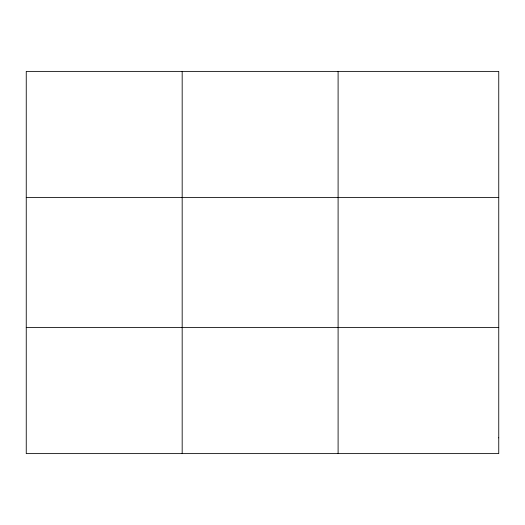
<?xml version="1.0" encoding="UTF-8"?>
<svg xmlns="http://www.w3.org/2000/svg" width="525" height="525" viewBox="0 0 525 525"><rect width="100%" height="100%" fill="white"/><g stroke="black" fill="none" stroke-linecap="round" stroke-linejoin="round"><path stroke-width="0.79" d="M182.175 453.613L182.175 71.387M338.1 453.613L338.1 71.387M26.25 197.525L498.75 197.525M26.25 327.475L498.75 327.475M498.75 437.843L498.75 453.613L26.25 453.613L26.25 71.387L498.75 71.387L498.75 437.843"/></g></svg>
